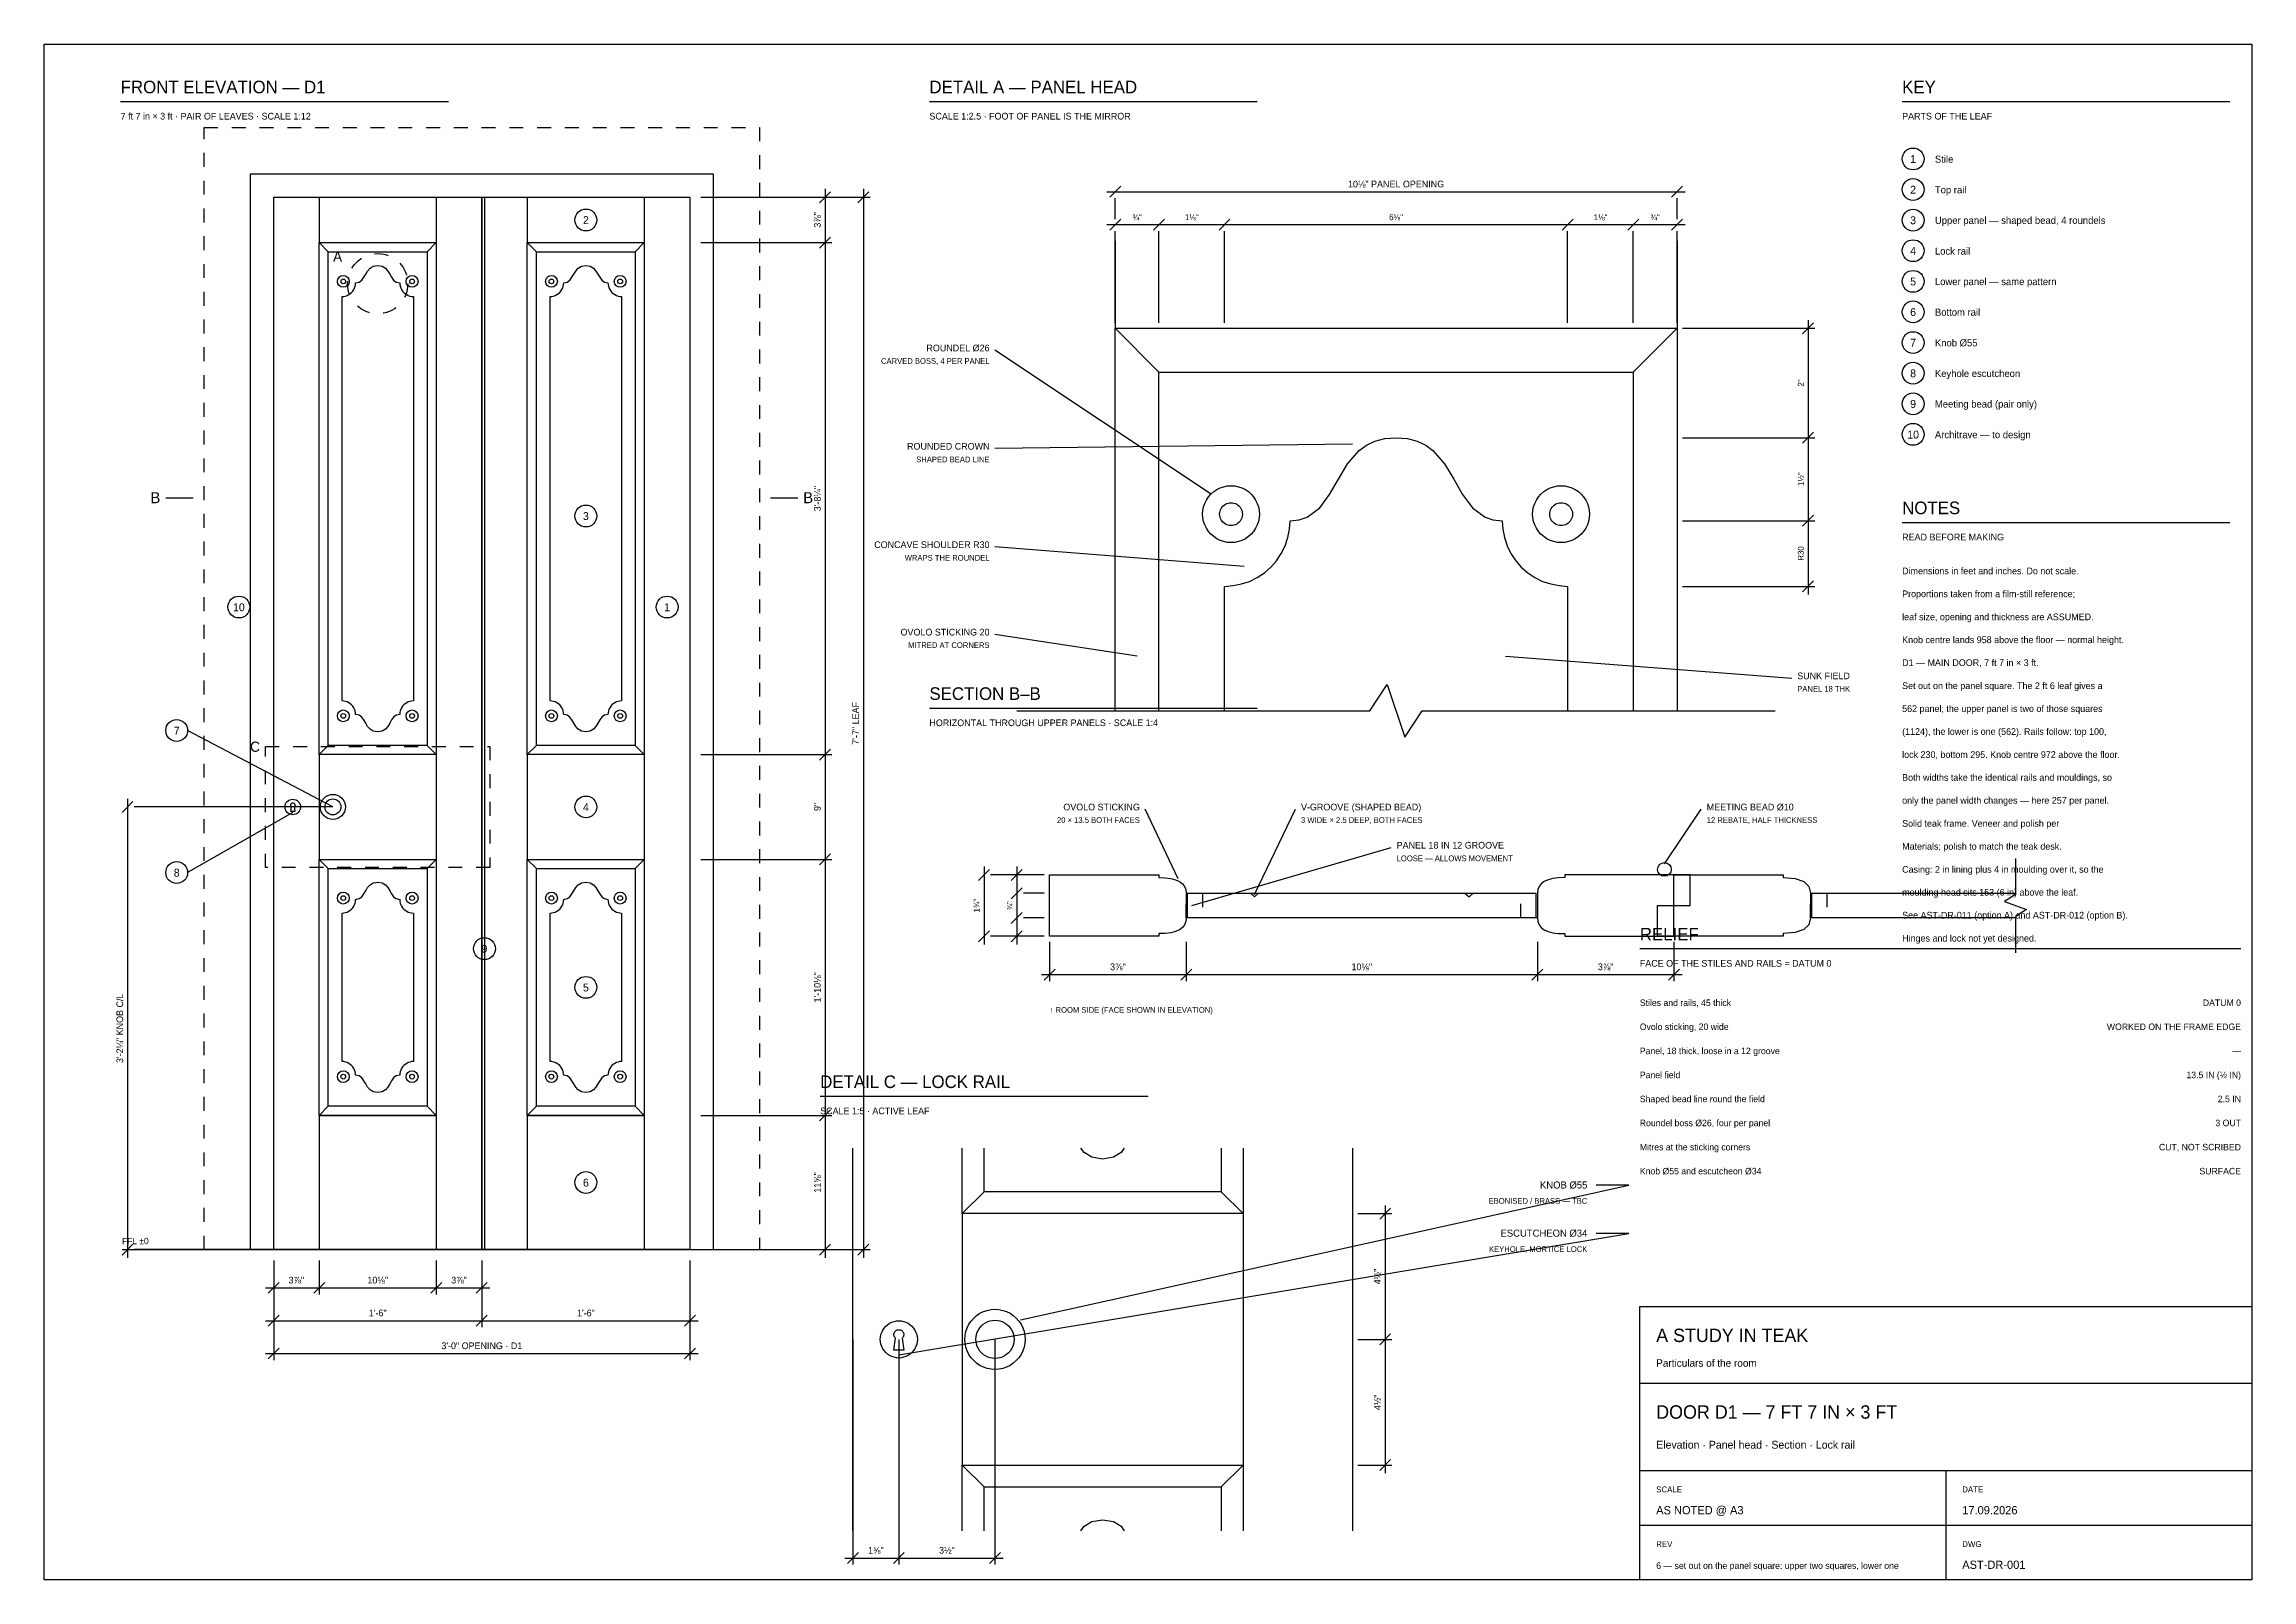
# Model space of a CAD drawing. Header units: inches. Extents: x 0.3 to 16.2, y 0.3 to 11.4.
import ezdxf
from ezdxf.enums import TextEntityAlignment as Align

# ---------------------------------------------------------------- set-up
doc = ezdxf.new("R2010")
doc.units = ezdxf.units.IN
doc.header["$LTSCALE"] = 0.009843
doc.header["$MEASUREMENT"] = 0
doc.linetypes.add('DASHED', pattern=[0.6, 0.5, -0.1])
for name, color, linetype in [('DIMENSIONS', 1, 'Continuous'), ('GEOMETRY', 7, 'Continuous'), ('TEXT', 7, 'Continuous')]:
    doc.layers.add(name, color=color, linetype=linetype)

msp = doc.modelspace()

# ---------------------------------------------------------------- linework, layer by layer
at = {"layer": 'DIMENSIONS'}
for p, q in [((7.992, 10.276), (8.071, 10.354)), ((12.039, 10.276), (12.118, 10.354)), ((5.046, 10.276), (5.989, 10.276)), ((5.046, 10.276), (6.265, 10.276)), ((5.902, 10.236), (5.981, 10.315)), ((5.942, 10.335), (5.942, 2.635)), ((6.178, 10.236), (6.257, 10.315)), ((6.217, 10.335), (6.217, 2.635)), ((7.972, 10.315), (12.138, 10.315)), ((8.031, 10.118), (8.031, 10.268)), ((12.079, 10.118), (12.079, 10.268)), ((7.972, 10.079), (12.138, 10.079)), ((7.992, 10.039), (8.071, 10.118)), ((8.031, 9.37), (8.031, 10.031)), ((8.307, 10.039), (8.386, 10.118)), ((8.346, 9.37), (8.346, 10.031)), ((8.78, 10.039), (8.858, 10.118)), ((8.819, 9.37), (8.819, 10.031)), ((11.252, 10.039), (11.331, 10.118)), ((11.291, 9.37), (11.291, 10.031)), ((11.724, 10.039), (11.803, 10.118)), ((11.764, 9.37), (11.764, 10.031)), ((12.039, 10.039), (12.118, 10.118)), ((12.079, 9.37), (12.079, 10.031)), ((5.046, 9.948), (5.989, 9.948)), ((5.902, 9.908), (5.981, 9.987)), ((13.024, 9.39), (13.024, 7.413)), ((12.118, 9.331), (13.071, 9.331)), ((12.984, 9.291), (13.063, 9.37)), ((12.118, 8.543), (13.071, 8.543)), ((12.984, 8.504), (13.063, 8.583)), ((12.984, 7.906), (13.063, 7.984)), ((12.118, 7.945), (13.071, 7.945)), ((12.984, 7.433), (13.063, 7.512)), ((12.118, 7.472), (13.071, 7.472)), ((5.046, 6.26), (5.989, 6.26)), ((5.902, 6.22), (5.981, 6.299)), ((0.876, 5.843), (0.955, 5.922)), ((0.915, 5.942), (0.915, 2.635)), ((2.395, 5.883), (0.963, 5.883)), ((5.046, 5.505), (5.989, 5.505)), ((5.902, 5.466), (5.981, 5.544)), ((7.047, 5.354), (7.126, 5.433)), ((7.087, 5.453), (7.087, 4.892)), ((7.283, 5.354), (7.362, 5.433)), ((7.323, 5.453), (7.323, 4.892)), ((7.52, 5.394), (7.134, 5.394)), ((7.283, 5.221), (7.362, 5.3)), ((7.52, 5.394), (7.37, 5.394)), ((7.52, 5.261), (7.37, 5.261)), ((7.283, 5.044), (7.362, 5.123)), ((7.047, 4.911), (7.126, 4.99)), ((7.52, 4.951), (7.134, 4.951)), ((7.283, 4.911), (7.362, 4.99)), ((7.52, 5.083), (7.37, 5.083)), ((7.52, 4.951), (7.37, 4.951)), ((7.559, 4.911), (7.559, 4.628)), ((8.543, 4.911), (8.543, 4.628)), ((11.073, 4.911), (11.073, 4.628)), ((12.057, 4.911), (12.057, 4.628)), ((7.5, 4.675), (12.116, 4.675)), ((7.52, 4.636), (7.598, 4.715)), ((8.504, 4.636), (8.583, 4.715)), ((11.033, 4.636), (11.112, 4.715)), ((12.018, 4.636), (12.096, 4.715)), ((5.046, 3.661), (5.989, 3.661)), ((5.902, 3.622), (5.981, 3.701)), ((9.78, 2.953), (10.024, 2.953)), ((9.937, 2.913), (10.016, 2.992)), ((9.976, 3.012), (9.976, 1.083)), ((0.876, 2.654), (0.955, 2.733)), ((5.902, 2.654), (5.981, 2.733)), ((6.178, 2.654), (6.257, 2.733)), ((2.395, 2.694), (0.963, 2.694)), ((1.969, 2.615), (1.969, 2.371)), ((1.969, 2.615), (1.969, 2.135)), ((1.969, 2.615), (1.969, 1.898)), ((2.296, 2.615), (2.296, 2.371)), ((3.14, 2.615), (3.14, 2.371)), ((3.468, 2.615), (3.468, 2.371)), ((3.468, 2.615), (3.468, 2.135)), ((4.967, 2.615), (4.967, 2.135)), ((4.967, 2.615), (4.967, 1.898)), ((5.046, 2.694), (5.989, 2.694)), ((5.046, 2.694), (6.265, 2.694)), ((1.909, 2.418), (3.527, 2.418)), ((1.929, 2.379), (2.008, 2.457)), ((2.257, 2.379), (2.336, 2.457)), ((3.1, 2.379), (3.179, 2.457)), ((3.428, 2.379), (3.507, 2.457)), ((1.909, 2.182), (5.026, 2.182)), ((1.929, 2.143), (2.008, 2.221)), ((3.428, 2.143), (3.507, 2.221)), ((4.928, 2.143), (5.007, 2.221)), ((9.937, 2.008), (10.016, 2.087)), ((1.909, 1.946), (5.026, 1.946)), ((1.929, 1.906), (2.008, 1.985)), ((4.928, 1.906), (5.007, 1.985)), ((6.142, 2.047), (6.142, 0.425)), ((6.472, 2.047), (6.472, 0.425)), ((7.165, 2.047), (7.165, 0.425)), ((9.78, 2.047), (10.024, 2.047)), ((9.78, 1.142), (10.024, 1.142)), ((9.937, 1.102), (10.016, 1.181)), ((6.102, 0.433), (6.181, 0.512)), ((6.433, 0.433), (6.512, 0.512)), ((7.126, 0.433), (7.205, 0.512)), ((6.083, 0.472), (7.224, 0.472))]:
    msp.add_line(p, q, dxfattribs=at)
at = {"layer": 'GEOMETRY'}
for p, q in [((0.866, 10.965), (3.228, 10.965)), ((6.693, 10.965), (9.055, 10.965)), ((13.701, 10.965), (16.063, 10.965)), ((2.297, 10.276), (2.297, 9.948)), ((3.14, 10.276), (3.14, 9.948)), ((3.488, 10.276), (3.488, 2.694)), ((3.796, 10.276), (3.796, 9.948)), ((4.639, 10.276), (4.639, 9.948)), ((2.297, 9.948), (3.14, 9.948)), ((2.297, 9.948), (2.362, 9.882)), ((3.14, 9.948), (3.074, 9.882)), ((3.796, 9.948), (4.639, 9.948)), ((3.796, 9.948), (3.862, 9.882)), ((4.639, 9.948), (4.573, 9.882)), ((8.723, 8.135), (7.165, 9.173)), ((9.74, 8.496), (7.165, 8.465)), ((1.191, 8.11), (1.388, 8.11)), ((5.548, 8.11), (5.745, 8.11)), ((13.701, 7.933), (16.063, 7.933)), ((8.961, 7.614), (7.165, 7.756)), ((8.189, 6.969), (7.165, 7.126)), ((10.843, 6.969), (12.906, 6.811)), ((6.693, 6.594), (9.055, 6.594)), ((2.395, 5.883), (1.348, 6.434)), ((2.297, 6.26), (2.362, 6.325)), ((2.297, 6.26), (2.297, 5.505)), ((3.14, 6.26), (3.074, 6.325)), ((3.14, 6.26), (3.14, 5.505)), ((3.796, 6.26), (3.862, 6.325)), ((3.796, 6.26), (3.796, 5.505)), ((4.639, 6.26), (4.573, 6.325)), ((4.639, 6.26), (4.639, 5.505)), ((2.106, 5.843), (1.348, 5.41)), ((8.484, 5.364), (8.248, 5.866)), ((9.035, 5.251), (9.331, 5.866)), ((11.988, 5.472), (12.254, 5.866)), ((8.583, 5.172), (10.02, 5.591)), ((2.297, 5.505), (2.362, 5.44)), ((3.14, 5.505), (3.074, 5.44)), ((3.796, 5.505), (3.862, 5.44)), ((4.639, 5.505), (4.573, 5.44)), ((11.811, 4.862), (16.142, 4.862)), ((2.297, 3.661), (2.362, 3.727)), ((2.297, 3.661), (3.14, 3.661)), ((2.297, 3.661), (2.297, 2.694)), ((3.14, 3.661), (3.074, 3.727)), ((3.14, 3.661), (3.14, 2.694)), ((3.796, 3.661), (3.862, 3.727)), ((3.796, 3.661), (4.639, 3.661)), ((3.796, 3.661), (3.796, 2.694)), ((4.639, 3.661), (4.573, 3.727)), ((4.639, 3.661), (4.639, 2.694)), ((5.906, 3.799), (8.268, 3.799)), ((0.876, 2.694), (6.06, 2.694)), ((11.811, 1.732), (16.22, 1.732)), ((11.811, 1.102), (16.22, 1.102)), ((14.016, 1.102), (14.016, 0.315)), ((11.811, 0.709), (16.22, 0.709))]:
    msp.add_line(p, q, dxfattribs=at)
for points in [[(0.315, 11.378), (16.22, 11.378), (16.22, 0.315), (0.315, 0.315), (0.315, 11.378)], [(1.801, 2.694), (1.801, 10.443), (5.135, 10.443), (5.135, 2.694)], [(1.969, 10.276), (3.468, 10.276), (3.468, 2.694), (1.969, 2.694), (1.969, 10.276)], [(3.468, 10.276), (4.967, 10.276), (4.967, 2.694), (3.468, 2.694), (3.468, 10.276)], [(2.297, 9.948), (3.14, 9.948), (3.14, 6.26), (2.297, 6.26), (2.297, 9.948)], [(2.362, 9.882), (3.074, 9.882), (3.074, 6.325), (2.362, 6.325), (2.362, 9.882)], [(3.796, 9.948), (4.639, 9.948), (4.639, 6.26), (3.796, 6.26), (3.796, 9.948)], [(3.862, 9.882), (4.573, 9.882), (4.573, 6.325), (3.862, 6.325), (3.862, 9.882)], [(8.031, 9.961), (8.031, 9.331)], [(12.079, 9.961), (12.079, 9.331)], [(2.461, 6.647), (2.461, 9.56)], [(2.976, 9.56), (2.976, 6.647)], [(3.96, 6.647), (3.96, 9.56)], [(4.475, 9.56), (4.475, 6.647)], [(8.031, 9.331), (12.079, 9.331), (12.079, 6.575)], [(8.031, 6.575), (8.031, 9.331)], [(8.031, 9.331), (8.346, 9.016)], [(12.079, 9.331), (11.764, 9.016)], [(8.346, 9.016), (11.764, 9.016), (11.764, 6.575)], [(8.346, 6.575), (8.346, 9.016)], [(8.819, 6.575), (8.819, 7.472), (8.881, 7.477), (8.941, 7.489), (9, 7.508), (9.055, 7.536), (9.107, 7.57), (9.153, 7.611), (9.194, 7.657), (9.228, 7.709), (9.255, 7.764), (9.275, 7.823), (9.287, 7.883), (9.291, 7.945), (9.358, 7.952), (9.414, 7.971), (9.505, 8.038), (9.576, 8.134), (9.639, 8.244), (9.706, 8.354), (9.79, 8.45), (9.842, 8.488), (9.902, 8.518), (9.973, 8.537), (10.055, 8.543), (10.138, 8.537), (10.208, 8.518), (10.269, 8.488), (10.321, 8.45), (10.404, 8.354), (10.471, 8.244), (10.534, 8.134), (10.605, 8.038), (10.696, 7.971), (10.753, 7.952), (10.819, 7.945), (10.823, 7.883), (10.835, 7.823), (10.855, 7.764), (10.882, 7.709), (10.917, 7.657), (10.957, 7.611), (11.004, 7.57), (11.055, 7.536), (11.111, 7.508), (11.169, 7.489), (11.23, 7.477), (11.291, 7.472), (11.291, 6.575)], [(9.071, 7.992), (9.069, 7.965), (9.064, 7.939), (9.055, 7.914), (9.043, 7.89), (9.029, 7.867), (9.011, 7.847), (8.991, 7.83), (8.969, 7.815), (8.944, 7.803), (8.919, 7.794), (8.893, 7.789), (8.866, 7.787), (8.839, 7.789), (8.813, 7.794), (8.788, 7.803), (8.764, 7.815), (8.741, 7.83), (8.721, 7.847), (8.704, 7.867), (8.689, 7.89), (8.677, 7.914), (8.668, 7.939), (8.663, 7.965), (8.661, 7.992), (8.663, 8.019), (8.668, 8.045), (8.677, 8.07), (8.689, 8.094), (8.704, 8.117), (8.721, 8.137), (8.741, 8.155), (8.764, 8.169), (8.788, 8.181), (8.813, 8.19), (8.839, 8.195), (8.866, 8.197), (8.893, 8.195), (8.919, 8.19), (8.944, 8.181), (8.969, 8.169), (8.991, 8.155), (9.011, 8.137), (9.029, 8.117), (9.043, 8.094), (9.055, 8.07), (9.064, 8.045), (9.069, 8.019), (9.071, 7.992)], [(11.449, 7.992), (11.447, 7.965), (11.442, 7.939), (11.433, 7.914), (11.421, 7.89), (11.406, 7.867), (11.389, 7.847), (11.369, 7.83), (11.346, 7.815), (11.322, 7.803), (11.297, 7.794), (11.271, 7.789), (11.244, 7.787), (11.217, 7.789), (11.191, 7.794), (11.166, 7.803), (11.142, 7.815), (11.119, 7.83), (11.099, 7.847), (11.082, 7.867), (11.067, 7.89), (11.055, 7.914), (11.046, 7.939), (11.041, 7.965), (11.039, 7.992), (11.041, 8.019), (11.046, 8.045), (11.055, 8.07), (11.067, 8.094), (11.082, 8.117), (11.099, 8.137), (11.119, 8.155), (11.142, 8.169), (11.166, 8.181), (11.191, 8.19), (11.217, 8.195), (11.244, 8.197), (11.271, 8.195), (11.297, 8.19), (11.322, 8.181), (11.346, 8.169), (11.369, 8.155), (11.389, 8.137), (11.406, 8.117), (11.421, 8.094), (11.433, 8.07), (11.442, 8.045), (11.447, 8.019), (11.449, 7.992)], [(8.948, 7.992), (8.947, 7.981), (8.945, 7.971), (8.942, 7.961), (8.937, 7.951), (8.931, 7.942), (8.924, 7.934), (8.916, 7.927), (8.907, 7.921), (8.897, 7.916), (8.887, 7.913), (8.877, 7.911), (8.866, 7.91), (8.855, 7.911), (8.845, 7.913), (8.835, 7.916), (8.825, 7.921), (8.816, 7.927), (8.808, 7.934), (8.801, 7.942), (8.795, 7.951), (8.79, 7.961), (8.787, 7.971), (8.785, 7.981), (8.784, 7.992), (8.785, 8.003), (8.787, 8.013), (8.79, 8.023), (8.795, 8.033), (8.801, 8.042), (8.808, 8.05), (8.816, 8.057), (8.825, 8.063), (8.835, 8.068), (8.845, 8.071), (8.855, 8.073), (8.866, 8.074), (8.877, 8.073), (8.887, 8.071), (8.897, 8.068), (8.907, 8.063), (8.916, 8.057), (8.924, 8.05), (8.931, 8.042), (8.937, 8.033), (8.942, 8.023), (8.945, 8.013), (8.947, 8.003), (8.948, 7.992)], [(11.326, 7.992), (11.325, 7.981), (11.323, 7.971), (11.32, 7.961), (11.315, 7.951), (11.309, 7.942), (11.302, 7.934), (11.294, 7.927), (11.285, 7.921), (11.275, 7.916), (11.265, 7.913), (11.255, 7.911), (11.244, 7.91), (11.233, 7.911), (11.223, 7.913), (11.213, 7.916), (11.203, 7.921), (11.194, 7.927), (11.186, 7.934), (11.179, 7.942), (11.173, 7.951), (11.168, 7.961), (11.165, 7.971), (11.163, 7.981), (11.162, 7.992), (11.163, 8.003), (11.165, 8.013), (11.168, 8.023), (11.173, 8.033), (11.179, 8.042), (11.186, 8.05), (11.194, 8.057), (11.203, 8.063), (11.213, 8.068), (11.223, 8.071), (11.233, 8.073), (11.244, 8.074), (11.255, 8.073), (11.265, 8.071), (11.275, 8.068), (11.285, 8.063), (11.294, 8.057), (11.302, 8.05), (11.309, 8.042), (11.315, 8.033), (11.32, 8.023), (11.323, 8.013), (11.325, 8.003), (11.326, 7.992)], [(7.323, 6.575), (9.866, 6.575), (9.992, 6.764), (10.118, 6.386), (10.244, 6.575), (12.787, 6.575)], [(2.116, 5.886), (2.121, 5.85), (2.092, 5.85), (2.096, 5.886)], [(2.297, 5.505), (3.14, 5.505), (3.14, 3.661), (2.297, 3.661), (2.297, 5.505)], [(2.362, 5.44), (3.074, 5.44), (3.074, 3.727), (2.362, 3.727), (2.362, 5.44)], [(3.796, 5.505), (4.639, 5.505), (4.639, 3.661), (3.796, 3.661), (3.796, 5.505)], [(3.862, 5.44), (4.573, 5.44), (4.573, 3.727), (3.862, 3.727), (3.862, 5.44)], [(14.518, 5.512), (14.518, 5.251), (14.439, 5.202), (14.596, 5.143), (14.518, 5.094), (14.518, 4.833)], [(7.559, 5.394), (8.346, 5.394), (8.346, 5.374)], [(8.346, 4.97), (8.346, 4.951), (7.559, 4.951), (7.559, 5.394)], [(8.543, 5.261), (8.543, 5.084)], [(8.553, 5.261), (11.063, 5.261), (11.063, 5.084), (8.553, 5.084), (8.553, 5.261)], [(9.006, 5.261), (9.035, 5.236), (9.065, 5.261)], [(10.551, 5.261), (10.581, 5.236), (10.61, 5.261)], [(11.073, 5.261), (11.073, 5.084)], [(12.175, 5.394), (11.27, 5.394), (11.27, 5.374)], [(11.27, 4.97), (11.27, 4.951), (12.057, 4.951), (12.057, 5.172), (12.175, 5.172), (12.175, 5.394)], [(12.057, 5.394), (12.844, 5.394), (12.844, 5.374), (12.931, 5.367), (12.992, 5.346), (13.029, 5.31), (13.041, 5.261), (13.041, 5.084), (13.029, 5.034), (12.992, 4.999), (12.931, 4.978), (12.844, 4.97), (12.844, 4.951), (11.939, 4.951), (11.939, 5.172), (12.057, 5.172), (12.057, 5.394)], [(13.051, 5.261), (14.518, 5.261)], [(14.518, 5.084), (13.051, 5.084), (13.051, 5.261)], [(2.461, 4.049), (2.461, 5.118)], [(2.976, 5.118), (2.976, 4.049)], [(3.96, 4.049), (3.96, 5.118)], [(4.475, 5.118), (4.475, 4.049)], [(6.142, 0.669), (6.142, 3.425)], [(8.953, 3.425), (8.953, 2.953), (6.929, 2.953), (6.929, 3.425)], [(8.795, 3.425), (8.795, 3.11), (7.087, 3.11), (7.087, 3.425)], [(8.097, 3.425), (8.074, 3.393), (8.018, 3.359), (7.941, 3.346), (7.864, 3.359), (7.808, 3.393), (7.785, 3.425)], [(9.74, 3.425), (9.74, 0.669)], [(6.929, 2.953), (7.087, 3.11)], [(7.35, 2.189), (11.732, 3.157), (11.496, 3.157)], [(8.953, 2.953), (8.795, 3.11)], [(6.929, 2.953), (6.929, 1.142)], [(8.953, 2.953), (8.953, 1.142)], [(6.472, 1.937), (11.732, 2.811), (11.496, 2.811)], [(7.382, 2.047), (7.38, 2.019), (7.375, 1.991), (7.365, 1.964), (7.353, 1.939), (7.337, 1.915), (7.318, 1.894), (7.297, 1.875), (7.274, 1.86), (7.248, 1.847), (7.221, 1.838), (7.194, 1.833), (7.165, 1.831), (7.137, 1.833), (7.109, 1.838), (7.083, 1.847), (7.057, 1.86), (7.033, 1.875), (7.012, 1.894), (6.994, 1.915), (6.978, 1.939), (6.965, 1.964), (6.956, 1.991), (6.951, 2.019), (6.949, 2.047), (6.951, 2.076), (6.956, 2.103), (6.965, 2.13), (6.978, 2.156), (6.994, 2.179), (7.012, 2.2), (7.033, 2.219), (7.057, 2.235), (7.083, 2.247), (7.109, 2.256), (7.137, 2.262), (7.165, 2.264), (7.194, 2.262), (7.221, 2.256), (7.248, 2.247), (7.274, 2.235), (7.297, 2.219), (7.318, 2.2), (7.337, 2.179), (7.353, 2.156), (7.365, 2.13), (7.375, 2.103), (7.38, 2.076), (7.382, 2.047)], [(11.811, 2.283), (16.22, 2.283), (16.22, 0.315), (11.811, 0.315), (11.811, 2.283)], [(6.606, 2.047), (6.605, 2.03), (6.602, 2.013), (6.596, 1.996), (6.588, 1.98), (6.579, 1.966), (6.567, 1.953), (6.554, 1.941), (6.539, 1.931), (6.524, 1.924), (6.507, 1.918), (6.49, 1.915), (6.472, 1.913), (6.455, 1.915), (6.438, 1.918), (6.421, 1.924), (6.406, 1.931), (6.391, 1.941), (6.378, 1.953), (6.366, 1.966), (6.357, 1.98), (6.349, 1.996), (6.343, 2.013), (6.34, 2.03), (6.339, 2.047), (6.34, 2.065), (6.343, 2.082), (6.349, 2.098), (6.357, 2.114), (6.366, 2.129), (6.378, 2.142), (6.391, 2.153), (6.406, 2.163), (6.421, 2.171), (6.438, 2.177), (6.455, 2.18), (6.472, 2.181), (6.49, 2.18), (6.507, 2.177), (6.524, 2.171), (6.539, 2.163), (6.554, 2.153), (6.567, 2.142), (6.579, 2.129), (6.588, 2.114), (6.596, 2.098), (6.602, 2.082), (6.605, 2.065), (6.606, 2.047)], [(6.449, 2.055), (6.446, 2.058), (6.443, 2.062), (6.441, 2.065), (6.439, 2.069), (6.438, 2.073), (6.437, 2.077), (6.437, 2.082), (6.437, 2.086), (6.438, 2.09), (6.439, 2.094), (6.441, 2.098), (6.443, 2.102), (6.446, 2.105), (6.449, 2.108), (6.452, 2.111), (6.456, 2.113), (6.46, 2.115), (6.464, 2.116), (6.468, 2.117), (6.472, 2.117), (6.477, 2.117), (6.481, 2.116), (6.485, 2.115), (6.489, 2.113), (6.493, 2.111), (6.496, 2.108), (6.499, 2.105), (6.502, 2.102), (6.504, 2.098), (6.506, 2.094), (6.507, 2.09), (6.508, 2.086), (6.508, 2.082), (6.508, 2.077), (6.507, 2.073), (6.506, 2.069), (6.504, 2.065), (6.502, 2.062), (6.499, 2.058), (6.496, 2.055), (6.508, 1.969), (6.437, 1.969), (6.449, 2.055)], [(7.303, 2.047), (7.302, 2.029), (7.298, 2.012), (7.293, 1.995), (7.285, 1.978), (7.275, 1.963), (7.263, 1.95), (7.249, 1.938), (7.234, 1.928), (7.218, 1.92), (7.201, 1.914), (7.183, 1.911), (7.165, 1.909), (7.147, 1.911), (7.13, 1.914), (7.113, 1.92), (7.096, 1.928), (7.081, 1.938), (7.068, 1.95), (7.056, 1.963), (7.046, 1.978), (7.038, 1.995), (7.032, 2.012), (7.029, 2.029), (7.028, 2.047), (7.029, 2.065), (7.032, 2.083), (7.038, 2.1), (7.046, 2.116), (7.056, 2.131), (7.068, 2.145), (7.081, 2.157), (7.096, 2.167), (7.113, 2.175), (7.13, 2.18), (7.147, 2.184), (7.165, 2.185), (7.183, 2.184), (7.201, 2.18), (7.218, 2.175), (7.234, 2.167), (7.249, 2.157), (7.263, 2.145), (7.275, 2.131), (7.285, 2.116), (7.293, 2.1), (7.298, 2.083), (7.302, 2.065), (7.303, 2.047)], [(6.929, 1.142), (8.953, 1.142), (8.953, 0.669)], [(6.929, 0.669), (6.929, 1.142)], [(6.929, 1.142), (7.087, 0.984)], [(8.953, 1.142), (8.795, 0.984)], [(7.087, 0.984), (8.795, 0.984), (8.795, 0.669)], [(7.087, 0.669), (7.087, 0.984)], [(7.785, 0.669), (7.808, 0.701), (7.864, 0.735), (7.941, 0.748), (8.018, 0.735), (8.074, 0.701), (8.097, 0.669)]]:
    msp.add_lwpolyline(points, dxfattribs=at)
at = {"layer": 'GEOMETRY', "linetype": 'DASHED'}
for points in [[(1.467, 2.694), (1.467, 10.778), (5.469, 10.778), (5.469, 2.694)], [(1.909, 6.319), (3.527, 6.319), (3.527, 5.446), (1.909, 5.446), (1.909, 6.319)], [(8.543, 5.261), (8.661, 5.261), (8.661, 5.084), (8.543, 5.084), (8.543, 5.261)], [(10.955, 5.261), (11.073, 5.261), (11.073, 5.084), (10.955, 5.084), (10.955, 5.261)], [(13.041, 5.261), (13.159, 5.261), (13.159, 5.084), (13.041, 5.084), (13.041, 5.261)]]:
    msp.add_lwpolyline(points, dxfattribs=at)
at = {"layer": 'GEOMETRY'}
for centre, radius in [((13.78, 10.551), 0.0787), ((13.78, 10.331), 0.0787), ((4.218, 10.111), 0.0787), ((13.78, 10.11), 0.0787), ((13.78, 9.89), 0.0787), ((2.47, 9.669), 0.0427), ((2.966, 9.669), 0.0427), ((3.97, 9.669), 0.0427), ((4.465, 9.669), 0.0427), ((13.78, 9.669), 0.0787), ((2.47, 9.669), 0.0171), ((2.966, 9.669), 0.0171), ((3.97, 9.669), 0.0171), ((4.465, 9.669), 0.0171), ((13.78, 9.449), 0.0787), ((13.78, 9.228), 0.0787), ((13.78, 9.008), 0.0787), ((13.78, 8.787), 0.0787), ((13.78, 8.567), 0.0787), ((4.218, 7.979), 0.0787), ((1.718, 7.323), 0.0787), ((4.803, 7.323), 0.0787), ((2.47, 6.539), 0.0427), ((2.47, 6.539), 0.0171), ((2.966, 6.539), 0.0427), ((2.966, 6.539), 0.0171), ((3.97, 6.539), 0.0427), ((3.97, 6.539), 0.0171), ((4.465, 6.539), 0.0427), ((4.465, 6.539), 0.0171), ((1.27, 6.434), 0.0787), ((2.106, 5.883), 0.0558), ((2.395, 5.883), 0.0902), ((2.395, 5.883), 0.0574), ((4.218, 5.883), 0.0787), ((1.27, 5.41), 0.0787), ((11.988, 5.433), 0.0492), ((2.47, 5.226), 0.0427), ((2.966, 5.226), 0.0427), ((3.97, 5.226), 0.0427), ((4.465, 5.226), 0.0427), ((2.47, 5.226), 0.0171), ((2.966, 5.226), 0.0171), ((3.97, 5.226), 0.0171), ((4.465, 5.226), 0.0171), ((3.487, 4.862), 0.0787), ((4.218, 4.583), 0.0787), ((2.47, 3.94), 0.0427), ((2.966, 3.94), 0.0427), ((3.97, 3.94), 0.0427), ((4.465, 3.94), 0.0427), ((2.47, 3.94), 0.0171), ((2.966, 3.94), 0.0171), ((3.97, 3.94), 0.0171), ((4.465, 3.94), 0.0171), ((4.218, 3.178), 0.0787)]:
    msp.add_circle(centre, radius, dxfattribs=at)
at = {"layer": 'GEOMETRY', "linetype": 'DASHED'}
msp.add_circle((2.718, 9.652), 0.217, dxfattribs=at)
at = {"layer": 'GEOMETRY'}
for points, knots in [([(2.559, 9.659), (2.639, 9.659), (2.62, 9.783), (2.718, 9.783), (2.817, 9.783), (2.798, 9.659), (2.877, 9.659)], [0, 0, 0, 0, 1, 1, 1, 2, 2, 2, 2]), ([(4.058, 9.659), (4.138, 9.659), (4.119, 9.783), (4.218, 9.783), (4.316, 9.783), (4.297, 9.659), (4.377, 9.659)], [0, 0, 0, 0, 1, 1, 1, 2, 2, 2, 2]), ([(2.461, 9.56), (2.478, 9.56), (2.495, 9.565), (2.51, 9.574), (2.525, 9.582), (2.537, 9.595), (2.546, 9.61), (2.555, 9.625), (2.559, 9.642), (2.559, 9.659)], [0, 0, 0, 0, 1, 1, 1, 2, 2, 2, 3, 3, 3, 3]), ([(2.877, 9.659), (2.877, 9.642), (2.882, 9.625), (2.89, 9.61), (2.899, 9.595), (2.912, 9.582), (2.927, 9.574), (2.941, 9.565), (2.958, 9.56), (2.976, 9.56)], [0, 0, 0, 0, 1, 1, 1, 2, 2, 2, 3, 3, 3, 3]), ([(3.96, 9.56), (3.977, 9.56), (3.994, 9.565), (4.009, 9.574), (4.024, 9.582), (4.037, 9.595), (4.045, 9.61), (4.054, 9.625), (4.058, 9.642), (4.058, 9.659)], [0, 0, 0, 0, 1, 1, 1, 2, 2, 2, 3, 3, 3, 3]), ([(4.377, 9.659), (4.377, 9.642), (4.381, 9.625), (4.39, 9.61), (4.398, 9.595), (4.411, 9.582), (4.426, 9.574), (4.441, 9.565), (4.458, 9.56), (4.475, 9.56)], [0, 0, 0, 0, 1, 1, 1, 2, 2, 2, 3, 3, 3, 3]), ([(2.559, 6.549), (2.559, 6.566), (2.555, 6.583), (2.546, 6.598), (2.537, 6.613), (2.525, 6.625), (2.51, 6.634), (2.495, 6.642), (2.478, 6.647), (2.461, 6.647)], [0, 0, 0, 0, 1, 1, 1, 2, 2, 2, 3, 3, 3, 3]), ([(2.877, 6.549), (2.798, 6.549), (2.817, 6.424), (2.718, 6.424), (2.62, 6.424), (2.639, 6.549), (2.559, 6.549)], [0, 0, 0, 0, 1, 1, 1, 2, 2, 2, 2]), ([(2.976, 6.647), (2.958, 6.647), (2.941, 6.642), (2.927, 6.634), (2.912, 6.625), (2.899, 6.613), (2.89, 6.598), (2.882, 6.583), (2.877, 6.566), (2.877, 6.549)], [0, 0, 0, 0, 1, 1, 1, 2, 2, 2, 3, 3, 3, 3]), ([(4.058, 6.549), (4.058, 6.566), (4.054, 6.583), (4.045, 6.598), (4.037, 6.613), (4.024, 6.625), (4.009, 6.634), (3.994, 6.642), (3.977, 6.647), (3.96, 6.647)], [0, 0, 0, 0, 1, 1, 1, 2, 2, 2, 3, 3, 3, 3]), ([(4.377, 6.549), (4.297, 6.549), (4.316, 6.424), (4.218, 6.424), (4.119, 6.424), (4.138, 6.549), (4.058, 6.549)], [0, 0, 0, 0, 1, 1, 1, 2, 2, 2, 2]), ([(4.475, 6.647), (4.458, 6.647), (4.441, 6.642), (4.426, 6.634), (4.411, 6.625), (4.398, 6.613), (4.39, 6.598), (4.381, 6.583), (4.377, 6.566), (4.377, 6.549)], [0, 0, 0, 0, 1, 1, 1, 2, 2, 2, 3, 3, 3, 3]), ([(2.096, 5.886), (2.095, 5.887), (2.093, 5.889), (2.092, 5.892), (2.092, 5.894), (2.091, 5.896), (2.092, 5.899), (2.092, 5.901), (2.093, 5.903), (2.094, 5.905), (2.096, 5.907), (2.097, 5.909), (2.099, 5.91), (2.102, 5.911), (2.104, 5.912), (2.106, 5.912), (2.109, 5.912), (2.111, 5.911), (2.113, 5.91), (2.115, 5.909), (2.117, 5.907), (2.118, 5.905), (2.12, 5.903), (2.121, 5.901), (2.121, 5.899), (2.121, 5.896), (2.121, 5.894), (2.12, 5.892), (2.119, 5.889), (2.118, 5.887), (2.116, 5.886)], [0, 0, 0, 0, 1, 1, 1, 2, 2, 2, 3, 3, 3, 4, 4, 4, 5, 5, 5, 6, 6, 6, 7, 7, 7, 8, 8, 8, 9, 9, 9, 10, 10, 10, 10]), ([(2.559, 5.217), (2.639, 5.217), (2.62, 5.341), (2.718, 5.341), (2.817, 5.341), (2.798, 5.217), (2.877, 5.217)], [0, 0, 0, 0, 1, 1, 1, 2, 2, 2, 2]), ([(4.058, 5.217), (4.138, 5.217), (4.119, 5.341), (4.218, 5.341), (4.316, 5.341), (4.297, 5.217), (4.377, 5.217)], [0, 0, 0, 0, 1, 1, 1, 2, 2, 2, 2]), ([(2.461, 5.118), (2.478, 5.118), (2.495, 5.123), (2.51, 5.131), (2.525, 5.14), (2.537, 5.152), (2.546, 5.167), (2.555, 5.182), (2.559, 5.199), (2.559, 5.217)], [0, 0, 0, 0, 1, 1, 1, 2, 2, 2, 3, 3, 3, 3]), ([(2.877, 5.217), (2.877, 5.199), (2.882, 5.182), (2.89, 5.167), (2.899, 5.152), (2.912, 5.14), (2.927, 5.131), (2.941, 5.123), (2.958, 5.118), (2.976, 5.118)], [0, 0, 0, 0, 1, 1, 1, 2, 2, 2, 3, 3, 3, 3]), ([(3.96, 5.118), (3.977, 5.118), (3.994, 5.123), (4.009, 5.131), (4.024, 5.14), (4.037, 5.152), (4.045, 5.167), (4.054, 5.182), (4.058, 5.199), (4.058, 5.217)], [0, 0, 0, 0, 1, 1, 1, 2, 2, 2, 3, 3, 3, 3]), ([(4.377, 5.217), (4.377, 5.199), (4.381, 5.182), (4.39, 5.167), (4.398, 5.152), (4.411, 5.14), (4.426, 5.131), (4.441, 5.123), (4.458, 5.118), (4.475, 5.118)], [0, 0, 0, 0, 1, 1, 1, 2, 2, 2, 3, 3, 3, 3]), ([(2.559, 3.95), (2.559, 3.967), (2.555, 3.984), (2.546, 3.999), (2.537, 4.014), (2.525, 4.027), (2.51, 4.035), (2.495, 4.044), (2.478, 4.049), (2.461, 4.049)], [0, 0, 0, 0, 1, 1, 1, 2, 2, 2, 3, 3, 3, 3]), ([(2.976, 4.049), (2.958, 4.049), (2.941, 4.044), (2.927, 4.035), (2.912, 4.027), (2.899, 4.014), (2.89, 3.999), (2.882, 3.984), (2.877, 3.967), (2.877, 3.95)], [0, 0, 0, 0, 1, 1, 1, 2, 2, 2, 3, 3, 3, 3]), ([(4.058, 3.95), (4.058, 3.967), (4.054, 3.984), (4.045, 3.999), (4.037, 4.014), (4.024, 4.027), (4.009, 4.035), (3.994, 4.044), (3.977, 4.049), (3.96, 4.049)], [0, 0, 0, 0, 1, 1, 1, 2, 2, 2, 3, 3, 3, 3]), ([(4.475, 4.049), (4.458, 4.049), (4.441, 4.044), (4.426, 4.035), (4.411, 4.027), (4.398, 4.014), (4.39, 3.999), (4.381, 3.984), (4.377, 3.967), (4.377, 3.95)], [0, 0, 0, 0, 1, 1, 1, 2, 2, 2, 3, 3, 3, 3]), ([(2.877, 3.95), (2.798, 3.95), (2.817, 3.825), (2.718, 3.825), (2.62, 3.825), (2.639, 3.95), (2.559, 3.95)], [0, 0, 0, 0, 1, 1, 1, 2, 2, 2, 2]), ([(4.377, 3.95), (4.297, 3.95), (4.316, 3.825), (4.218, 3.825), (4.119, 3.825), (4.138, 3.95), (4.058, 3.95)], [0, 0, 0, 0, 1, 1, 1, 2, 2, 2, 2])]:
    msp.add_open_spline(points, degree=3, knots=knots, dxfattribs=at)
for points in [[(8.346, 5.374), (8.478, 5.374), (8.543, 5.336), (8.543, 5.261)], [(11.27, 5.374), (11.138, 5.374), (11.073, 5.336), (11.073, 5.261)], [(8.543, 5.084), (8.543, 5.008), (8.478, 4.97), (8.346, 4.97)], [(11.073, 5.084), (11.073, 5.008), (11.138, 4.97), (11.27, 4.97)]]:
    msp.add_open_spline(points, degree=3, dxfattribs=at)

# ---------------------------------------------------------------- texts
at = {"layer": 'TEXT'}
for s, height, p in [('FRONT ELEVATION — D1', 0.09071, (0.866, 11.024)), ('DETAIL A — PANEL HEAD', 0.09071, (6.693, 11.024)), ('KEY', 0.0907, (13.701, 11.024)), ('7 ft 7 in × 3 ft · PAIR OF LEAVES · SCALE 1:12', 0.04819, (0.866, 10.835)), ('SCALE 1:2.5 · FOOT OF PANEL IS THE MIRROR', 0.04819, (6.693, 10.835)), ('PARTS OF THE LEAF', 0.04819, (13.701, 10.835)), ('Stile', 0.051, (13.937, 10.524)), ('Top rail', 0.051, (13.937, 10.303)), ('Upper panel — shaped bead, 4 roundels', 0.05102, (13.937, 10.083)), ('Lock rail', 0.051, (13.937, 9.862)), ('Lower panel — same pattern', 0.05102, (13.937, 9.642)), ('Bottom rail', 0.05102, (13.937, 9.421)), ('Knob Ø55', 0.051, (13.937, 9.201)), ('Keyhole escutcheon', 0.05102, (13.937, 8.98)), ('Meeting bead (pair only)', 0.05102, (13.937, 8.76)), ('Architrave — to design', 0.05102, (13.937, 8.539)), ('B', 0.0794, (5.784, 8.071)), ('NOTES', 0.0907, (13.701, 7.992)), ('READ BEFORE MAKING', 0.04819, (13.701, 7.803)), ('Dimensions in feet and inches. Do not scale.', 0.04819, (13.701, 7.559)), ('Proportions taken from a film-still reference;', 0.04819, (13.701, 7.394)), ('leaf size, opening and thickness are ASSUMED.', 0.04819, (13.701, 7.228)), ('Knob centre lands 958 above the floor — normal height.', 0.04819, (13.701, 7.063)), ('SUNK FIELD', 0.0482, (12.945, 6.803)), ('D1 — MAIN DOOR, 7 ft 7 in × 3 ft.', 0.04819, (13.701, 6.898)), ('SECTION B–B', 0.09071, (6.693, 6.654)), ('PANEL 18 THK', 0.0411, (12.945, 6.713)), ('Set out on the panel square. The 2 ft 6 leaf gives a', 0.04819, (13.701, 6.732)), ('562 panel; the upper panel is two of those squares', 0.04819, (13.701, 6.567)), ('HORIZONTAL THROUGH UPPER PANELS · SCALE 1:4', 0.04819, (6.693, 6.465)), ('(1124), the lower is one (562). Rails follow: top 100,', 0.04819, (13.701, 6.402)), ('lock 230, bottom 295. Knob centre 972 above the floor.', 0.04819, (13.701, 6.236)), ('Both widths take the identical rails and mouldings, so', 0.04819, (13.701, 6.071)), ('V-GROOVE (SHAPED BEAD)', 0.04819, (9.37, 5.858)), ('MEETING BEAD Ø10', 0.04819, (12.293, 5.858)), ('only the panel width changes — here 257 per panel.', 0.04819, (13.701, 5.906)), ('3 WIDE × 2.5 DEEP, BOTH FACES', 0.0411, (9.37, 5.768)), ('12 REBATE, HALF THICKNESS', 0.0411, (12.293, 5.768)), ('Solid teak frame. Veneer and polish per', 0.04819, (13.701, 5.74)), ('PANEL 18 IN 12 GROOVE', 0.04819, (10.059, 5.583)), ('Materials; polish to match the teak desk.', 0.04819, (13.701, 5.575)), ('LOOSE — ALLOWS MOVEMENT', 0.0411, (10.059, 5.492)), ('Casing: 2 in lining plus 4 in moulding over it, so the', 0.04819, (13.701, 5.409)), ('moulding head sits 153 (6 in) above the leaf.', 0.04819, (13.701, 5.244)), ('See AST-DR-011 (option A) and AST-DR-012 (option B).', 0.04819, (13.701, 5.079)), ('RELIEF', 0.0907, (11.811, 4.921)), ('Hinges and lock not yet designed.', 0.04819, (13.701, 4.913)), ('FACE OF THE STILES AND RAILS = DATUM 0', 0.04819, (11.811, 4.732)), ('Stiles and rails, 45 thick', 0.04677, (11.811, 4.449)), ('↑ ROOM SIDE (FACE SHOWN IN ELEVATION)', 0.0411, (7.559, 4.4)), ('Ovolo sticking, 20 wide', 0.04677, (11.811, 4.276)), ('Panel, 18 thick, loose in a 12 groove', 0.04677, (11.811, 4.102)), ('Panel field', 0.04677, (11.811, 3.929)), ('DETAIL C — LOCK RAIL', 0.09071, (5.906, 3.858)), ('SCALE 1:5 · ACTIVE LEAF', 0.04819, (5.906, 3.669)), ('Shaped bead line round the field', 0.04677, (11.811, 3.756)), ('Roundel boss Ø26, four per panel', 0.04677, (11.811, 3.583)), ('Mitres at the sticking corners', 0.04677, (11.811, 3.409)), ('Knob Ø55 and escutcheon Ø34', 0.04677, (11.811, 3.236)), ('FFL ±0', 0.0454, (0.876, 2.733)), ('A STUDY IN TEAK', 0.09638, (11.929, 2.028)), ('Particulars of the room', 0.05386, (11.929, 1.85)), ('DOOR D1 — 7 FT 7 IN × 3 FT', 0.09638, (11.929, 1.476)), ('Elevation · Panel head · Section · Lock rail', 0.05669, (11.929, 1.26)), ('SCALE', 0.0425, (11.929, 0.945)), ('DATE', 0.0425, (14.134, 0.945)), ('AS NOTED @ A3', 0.05953, (11.929, 0.787)), ('17.09.2026', 0.0595, (14.134, 0.787)), ('REV', 0.0425, (11.929, 0.551)), ('DWG', 0.0425, (14.134, 0.551)), ('6 — set out on the panel square: upper two squares, lower one', 0.04684, (11.929, 0.394)), ('AST-DR-001', 0.0595, (14.134, 0.394))]:
    msp.add_text(s, height=height, dxfattribs=at).set_placement(p)
for s, height, p in [('1', 0.0567, (13.78, 10.522)), ('10⅛" PANEL OPENING', 0.04819, (10.055, 10.346)), ('2', 0.0567, (13.78, 10.301)), ('2', 0.0567, (4.218, 10.082)), ('¾"', 0.0425, (8.189, 10.11)), ('1⅛"', 0.0425, (8.583, 10.11)), ('6⅛"', 0.0425, (10.055, 10.11)), ('1⅛"', 0.0425, (11.528, 10.11)), ('¾"', 0.0425, (11.921, 10.11)), ('3', 0.0567, (13.78, 10.081)), ('4', 0.0567, (13.78, 9.86)), ('5', 0.0567, (13.78, 9.64)), ('6', 0.0567, (13.78, 9.419)), ('7', 0.0567, (13.78, 9.199)), ('8', 0.0567, (13.78, 8.978)), ('9', 0.0567, (13.78, 8.758)), ('10', 0.0567, (13.78, 8.537)), ('3', 0.0567, (4.218, 7.95)), ('10', 0.0567, (1.718, 7.293)), ('1', 0.0567, (4.803, 7.293)), ('7', 0.0567, (1.27, 6.404)), ('4', 0.0567, (4.218, 5.853)), ('8', 0.0567, (1.27, 5.381)), ('9', 0.0567, (3.487, 4.833)), ('3⅞"', 0.0482, (8.051, 4.707)), ('10⅛"', 0.0482, (9.808, 4.707)), ('3⅞"', 0.0482, (11.565, 4.707)), ('5', 0.0567, (4.218, 4.554)), ('6', 0.0567, (4.218, 3.148)), ('3⅞"', 0.0482, (2.132, 2.45)), ('10⅛"', 0.0482, (2.718, 2.45)), ('3⅞"', 0.0482, (3.304, 2.45)), ('1\'-6"', 0.0482, (2.718, 2.213)), ('1\'-6"', 0.0482, (4.218, 2.213)), ('3\'-0" OPENING · D1', 0.04819, (3.468, 1.977)), ('1⅝"', 0.0482, (6.307, 0.504)), ('3½"', 0.0482, (6.819, 0.504))]:
    msp.add_text(s, height=height, dxfattribs=at).set_placement(p, align=Align.CENTER)
for s, height, p in [('3⅞"', 0.0482, (5.91, 10.112)), ('2"', 0.0425, (12.992, 8.937)), ('1½"', 0.0425, (12.992, 8.244)), ('3\'-8¼"', 0.0482, (5.91, 8.104)), ('R30', 0.0425, (12.992, 7.709)), ('7\'-7" LEAF', 0.0482, (6.186, 6.485)), ('9"', 0.0482, (5.91, 5.883)), ('1¾"', 0.0425, (7.055, 5.172)), ('¾"', 0.0397, (7.291, 5.172)), ('1\'-10⅛"', 0.0482, (5.91, 4.583)), ('3\'-2¼" KNOB C/L', 0.04819, (0.884, 4.288)), ('11⅝"', 0.0482, (5.91, 3.178)), ('4½"', 0.0482, (9.945, 2.5)), ('4½"', 0.0482, (9.945, 1.594))]:
    msp.add_text(s, height=height, rotation=90, dxfattribs=at).set_placement(p, align=Align.CENTER)
for s, height, p in [('A', 0.0737, (2.462, 9.81)), ('CARVED BOSS, 4 PER PANEL', 0.0411, (7.126, 9.075)), ('ROUNDEL Ø26', 0.04819, (7.126, 9.165)), ('ROUNDED CROWN', 0.04819, (7.126, 8.457)), ('SHAPED BEAD LINE', 0.0411, (7.126, 8.366)), ('B', 0.0794, (1.152, 8.071)), ('CONCAVE SHOULDER R30', 0.04819, (7.126, 7.748)), ('WRAPS THE ROUNDEL', 0.0411, (7.126, 7.657)), ('OVOLO STICKING 20', 0.04819, (7.126, 7.118)), ('MITRED AT CORNERS', 0.0411, (7.126, 7.028)), ('C', 0.0737, (1.87, 6.28)), ('OVOLO STICKING', 0.04819, (8.209, 5.858)), ('20 × 13.5 BOTH FACES', 0.0411, (8.209, 5.768)), ('DATUM 0', 0.0468, (16.142, 4.449)), ('WORKED ON THE FRAME EDGE', 0.04677, (16.142, 4.276)), ('13.5 IN (½ IN)', 0.04677, (16.142, 3.929)), ('—', 0.0468, (16.142, 4.102)), ('2.5 IN', 0.0468, (16.142, 3.756)), ('3 OUT', 0.0468, (16.142, 3.583)), ('CUT, NOT SCRIBED', 0.04677, (16.142, 3.409)), ('KNOB Ø55', 0.051, (11.433, 3.134)), ('SURFACE', 0.0468, (16.142, 3.236)), ('EBONISED / BRASS — TBC', 0.0411, (11.433, 3.024)), ('KEYHOLE, MORTICE LOCK', 0.0411, (11.433, 2.677)), ('ESCUTCHEON Ø34', 0.05102, (11.433, 2.787))]:
    msp.add_text(s, height=height, dxfattribs=at).set_placement(p, align=Align.RIGHT)

doc.saveas('drawing.dxf')
